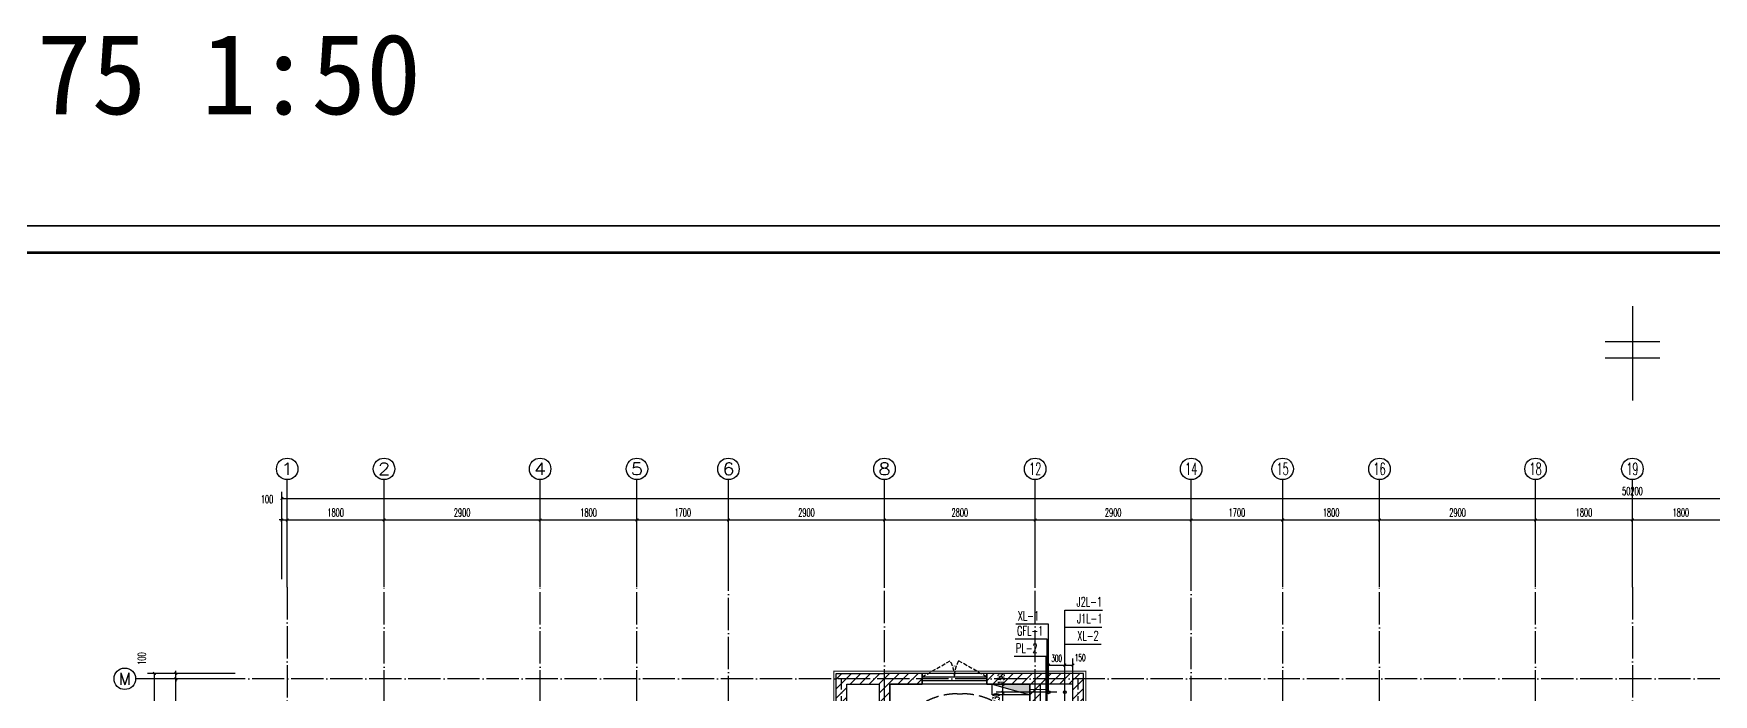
# Model space of a CAD drawing. Extents: x 27938 to 1507990, y 110129 to 923079.
# Drawn here: x 1196550 to 1227769, y 593083 to 605370 of the extents above; entities that cross this region are included whole.
import ezdxf
from ezdxf.enums import TextEntityAlignment as Align

# ---------------------------------------------------------------- set-up
doc = ezdxf.new("R2010")
doc.units = 0
doc.header["$LTSCALE"] = 1000
doc.header["$MEASUREMENT"] = 0
doc.linetypes.add('DASH', pattern=[0.35, 0.25, -0.1])
doc.linetypes.add('DOTE', pattern=[2.42, 2, -0.2, 0.02, -0.2])
for name, color, linetype in [('----建筑底图', 8, 'Continuous'), ('AXIS', 3, 'Continuous'), ('AXIS_TEXT', 7, 'Continuous'), ('DIM_不分区消火栓', 1, 'Continuous'), ('DIM_管井排水', 5, 'Continuous'), ('DIM_给水', 3, 'Continuous'), ('DIM_餐饮排水', 31, 'Continuous'), ('DOTE', 1, 'Continuous'), ('EQUIP_消火栓', 7, 'Continuous'), ('PIPE-不分区消火栓', 1, 'TG_X'), ('PUB_HATCH', 8, 'Continuous'), ('STAIR', 2, 'Continuous'), ('TWT_TITLE', 7, 'Continuous'), ('VPIPE-不分区消火栓', 1, 'Continuous'), ('VPIPE-给水中', 72, 'J2'), ('WALL', 9, 'Continuous'), ('WINDOW', 4, 'Continuous'), ('WINDOW_TEXT', 7, 'Continuous'), ('图框', 140, 'Continuous')]:
    doc.layers.add(name, color=color, linetype=linetype)
doc.layers.add('S-L主梁线', color=4, linetype='DASH', plot=False)
doc.layers.add('yichutu', color=7, linetype='Continuous', true_color=0xffffff, plot=False)
doc.styles.add('_TCH_AXIS', font='COMPLEX', dxfattribs={"bigfont": 'GBCBIG'})
doc.styles.add('_TCH_DIM_T3', font='SIMPLEX.shx', dxfattribs={"width": 0.494118, "bigfont": 'GBCBIG.shx'})
doc.styles.add('_TCH_LABEL', font='simhei.ttf')
doc.styles.add('_TCH_WINDOW', font='SIMPLEX.shx', dxfattribs={"width": 0.7, "height": 3.5, "bigfont": 'GBCBIG.shx'})
doc.styles.add('_TWT_SERIAL', font='SIMPLEX', dxfattribs={"width": 0.8, "height": 3.5, "bigfont": 'HZTXT'})
doc.styles.add('COMPLEX', font='COMPLEX')
doc.styles.get("Standard").update_dxf_attribs({"font": 'gbenor.shx', "bigfont": 'gbcbig.shx'})
doc.styles.add('TG_LINETYPE', font='SIMPLEX', dxfattribs={"width": 0.8, "height": 3, "bigfont": 'HZTXT'})
doc.linetypes.add('J2', pattern='A,3,-0.2,["J2",Standard,S=0.25,R=0,X=-0.1,Y=-0.115],-0.35', length=3.55)
doc.linetypes.add('TG_X', pattern='A,2,-0.229,["X",TG_LINETYPE,S=0.1,R=0,X=-0.229,Y=-0.15],0', length=2.229)
doc.dimstyles.new('_TCH_ARCH&&50', dxfattribs={"dimtxt": 148.75, "dimasz": 50, "dimexe": 125, "dimexo": 150, "dimgap": 63.125, "dimtad": 1, "dimdec": 0, "dimzin": 0, "dimdsep": 46, "dimtxsty": '_TCH_DIM_T3', "dimblk": 'ARCHTICK', "dimcen": 0.09, "dimclrt": 4, "dimazin": 2, "dimtfac": 1, "dimtdec": 0, "dimtix": 1, "dimtmove": 2, "dimatfit": 3, "dimfxl": 100, "dimtolj": 1, "dimtzin": 0, "dimarcsym": 0})
doc.dimstyles.new('_TWT_ARCH&&50', dxfattribs={"dimtxt": 127.5, "dimasz": 50, "dimexe": 125, "dimexo": 150, "dimgap": 61.25, "dimtad": 1, "dimdec": 0, "dimzin": 0, "dimdsep": 46, "dimtxsty": '_TCH_DIM_T3', "dimblk": 'ARCHTICK', "dimcen": 0.09, "dimclrt": 7, "dimazin": 2, "dimtfac": 1, "dimtdec": 0, "dimtix": 1, "dimtmove": 2, "dimatfit": 3, "dimfxl": 1, "dimtolj": 1, "dimtzin": 0, "dimarcsym": 0})
pattern_1 = [(45, (0, 89.76), (-88.3884, 88.3884), [])]

# ---------------------------------------------------------------- blocks, each defined once
blk = doc.blocks.new('$TwtSys$00000434')
for p, q in [((-0.5, 0.5), (-0.5, -0.5)), ((-0.5, -0.5), (0.5, 0.5)), ((0.5, 0.5), (-0.5, 0.5)), ((0.5, -0.5), (0.5, 0.5)), ((-0.5, -0.5), (0.5, -0.5))]:
    blk.add_line(p, q)
blk.add_solid([(0.5, -0.5), (0.5, 0.5), (-0.5, -0.5)])
blk = doc.blocks.new('_ArchTick')
at = {"color": 0, "linetype": 'ByBlock', "const_width": 0.4}
blk.add_lwpolyline([(-0.5, -0.5), (0.5, 0.5)], dxfattribs=at)
blk = doc.blocks.new('*D1075')
at = {"layer": 'AXIS', "color": 0, "lineweight": -2}
for p, q in [((-25100, -11308), (-25100, -9683)), ((-25100, -9808), (25100, -9808)), ((25100, -11308), (25100, -9683))]:
    blk.add_line(p, q, dxfattribs=at)
at = {"layer": 'Defpoints', "color": 0}
for p in [(25100, -9808), (-25100, -11458), (25100, -11458)]:
    blk.add_point(p, dxfattribs=at)
at = {"layer": 'AXIS', "color": 0, "lineweight": -2, "xscale": 50, "yscale": 50, "zscale": 50, "rotation": 180}
blk.add_blockref('_ArchTick', (-25100, -9808), dxfattribs=at)
at = {"layer": 'AXIS', "color": 0, "lineweight": -2, "xscale": 50, "yscale": 50, "zscale": 50}
blk.add_blockref('_ArchTick', (25100, -9808), dxfattribs=at)
at = {"layer": 'AXIS', "color": 4, "insert": (0, -9671), "char_height": 148.8, "attachment_point": 5, "style": '_TCH_DIM_T3'}
blk.add_mtext('\\A1;50200', dxfattribs=at)
blk = doc.blocks.new('*D1076')
at = {"layer": 'AXIS', "color": 0, "lineweight": -2}
for p, q in [((-25100, -10208), (-25150, -10208)), ((-25100, -11308), (-25100, -10083)), ((-25100, -10208), (-25000, -10208)), ((-25000, -11308), (-25000, -10083)), ((-25000, -10208), (-24950, -10208))]:
    blk.add_line(p, q, dxfattribs=at)
at = {"layer": 'Defpoints', "color": 0}
for p in [(-25000, -10208), (-25100, -11458), (-25000, -11458)]:
    blk.add_point(p, dxfattribs=at)
at = {"layer": 'AXIS', "color": 0, "lineweight": -2, "xscale": 50, "yscale": 50, "zscale": 50}
blk.add_blockref('_ArchTick', (-25100, -10208), dxfattribs=at)
at = {"layer": 'AXIS', "color": 0, "lineweight": -2, "xscale": 50, "yscale": 50, "zscale": 50, "rotation": 180}
blk.add_blockref('_ArchTick', (-25000, -10208), dxfattribs=at)
at = {"layer": 'AXIS', "color": 4, "insert": (-25375, -9822), "char_height": 148.8, "attachment_point": 5, "style": '_TCH_DIM_T3'}
blk.add_mtext('\\A1;100', dxfattribs=at)
blk = doc.blocks.new('*D1077')
at = {"layer": 'AXIS', "color": 0, "lineweight": -2}
for p, q in [((-25000, -11308), (-25000, -10083)), ((-25000, -10208), (-23200, -10208)), ((-23200, -11308), (-23200, -10083))]:
    blk.add_line(p, q, dxfattribs=at)
at = {"layer": 'Defpoints', "color": 0}
for p in [(-23200, -10208), (-25000, -11458), (-23200, -11458)]:
    blk.add_point(p, dxfattribs=at)
at = {"layer": 'AXIS', "color": 0, "lineweight": -2, "xscale": 50, "yscale": 50, "zscale": 50, "rotation": 180}
blk.add_blockref('_ArchTick', (-25000, -10208), dxfattribs=at)
at = {"layer": 'AXIS', "color": 0, "lineweight": -2, "xscale": 50, "yscale": 50, "zscale": 50}
blk.add_blockref('_ArchTick', (-23200, -10208), dxfattribs=at)
at = {"layer": 'AXIS', "color": 4, "insert": (-24100, -10071), "char_height": 148.8, "attachment_point": 5, "style": '_TCH_DIM_T3'}
blk.add_mtext('\\A1;1800', dxfattribs=at)
blk = doc.blocks.new('*D1078')
at = {"layer": 'AXIS', "color": 0, "lineweight": -2}
for p, q in [((-23200, -11308), (-23200, -10083)), ((-23200, -10208), (-20300, -10208)), ((-20300, -11308), (-20300, -10083))]:
    blk.add_line(p, q, dxfattribs=at)
at = {"layer": 'Defpoints', "color": 0}
for p in [(-20300, -10208), (-23200, -11458), (-20300, -11458)]:
    blk.add_point(p, dxfattribs=at)
at = {"layer": 'AXIS', "color": 0, "lineweight": -2, "xscale": 50, "yscale": 50, "zscale": 50, "rotation": 180}
blk.add_blockref('_ArchTick', (-23200, -10208), dxfattribs=at)
at = {"layer": 'AXIS', "color": 0, "lineweight": -2, "xscale": 50, "yscale": 50, "zscale": 50}
blk.add_blockref('_ArchTick', (-20300, -10208), dxfattribs=at)
at = {"layer": 'AXIS', "color": 4, "insert": (-21750, -10071), "char_height": 148.8, "attachment_point": 5, "style": '_TCH_DIM_T3'}
blk.add_mtext('\\A1;2900', dxfattribs=at)
blk = doc.blocks.new('*D1079')
at = {"layer": 'AXIS', "color": 0, "lineweight": -2}
for p, q in [((-20300, -11308), (-20300, -10083)), ((-20300, -10208), (-18500, -10208)), ((-18500, -11308), (-18500, -10083))]:
    blk.add_line(p, q, dxfattribs=at)
at = {"layer": 'Defpoints', "color": 0}
for p in [(-18500, -10208), (-20300, -11458), (-18500, -11458)]:
    blk.add_point(p, dxfattribs=at)
at = {"layer": 'AXIS', "color": 0, "lineweight": -2, "xscale": 50, "yscale": 50, "zscale": 50, "rotation": 180}
blk.add_blockref('_ArchTick', (-20300, -10208), dxfattribs=at)
at = {"layer": 'AXIS', "color": 0, "lineweight": -2, "xscale": 50, "yscale": 50, "zscale": 50}
blk.add_blockref('_ArchTick', (-18500, -10208), dxfattribs=at)
at = {"layer": 'AXIS', "color": 4, "insert": (-19400, -10071), "char_height": 148.8, "attachment_point": 5, "style": '_TCH_DIM_T3'}
blk.add_mtext('\\A1;1800', dxfattribs=at)
blk = doc.blocks.new('*D1080')
at = {"layer": 'AXIS', "color": 0, "lineweight": -2}
for p, q in [((-18500, -11308), (-18500, -10083)), ((-18500, -10208), (-16800, -10208)), ((-16800, -11308), (-16800, -10083))]:
    blk.add_line(p, q, dxfattribs=at)
at = {"layer": 'Defpoints', "color": 0}
for p in [(-16800, -10208), (-18500, -11458), (-16800, -11458)]:
    blk.add_point(p, dxfattribs=at)
at = {"layer": 'AXIS', "color": 0, "lineweight": -2, "xscale": 50, "yscale": 50, "zscale": 50, "rotation": 180}
blk.add_blockref('_ArchTick', (-18500, -10208), dxfattribs=at)
at = {"layer": 'AXIS', "color": 0, "lineweight": -2, "xscale": 50, "yscale": 50, "zscale": 50}
blk.add_blockref('_ArchTick', (-16800, -10208), dxfattribs=at)
at = {"layer": 'AXIS', "color": 4, "insert": (-17650, -10071), "char_height": 148.8, "attachment_point": 5, "style": '_TCH_DIM_T3'}
blk.add_mtext('\\A1;1700', dxfattribs=at)
blk = doc.blocks.new('*D1081')
at = {"layer": 'AXIS', "color": 0, "lineweight": -2}
for p, q in [((-16800, -11308), (-16800, -10083)), ((-16800, -10208), (-13900, -10208)), ((-13900, -11308), (-13900, -10083))]:
    blk.add_line(p, q, dxfattribs=at)
at = {"layer": 'Defpoints', "color": 0}
for p in [(-13900, -10208), (-16800, -11458), (-13900, -11458)]:
    blk.add_point(p, dxfattribs=at)
at = {"layer": 'AXIS', "color": 0, "lineweight": -2, "xscale": 50, "yscale": 50, "zscale": 50, "rotation": 180}
blk.add_blockref('_ArchTick', (-16800, -10208), dxfattribs=at)
at = {"layer": 'AXIS', "color": 0, "lineweight": -2, "xscale": 50, "yscale": 50, "zscale": 50}
blk.add_blockref('_ArchTick', (-13900, -10208), dxfattribs=at)
at = {"layer": 'AXIS', "color": 4, "insert": (-15350, -10071), "char_height": 148.8, "attachment_point": 5, "style": '_TCH_DIM_T3'}
blk.add_mtext('\\A1;2900', dxfattribs=at)
blk = doc.blocks.new('*D1082')
at = {"layer": 'AXIS', "color": 0, "lineweight": -2}
for p, q in [((-13900, -11308), (-13900, -10083)), ((-13900, -10208), (-11100, -10208)), ((-11100, -11308), (-11100, -10083))]:
    blk.add_line(p, q, dxfattribs=at)
at = {"layer": 'Defpoints', "color": 0}
for p in [(-11100, -10208), (-13900, -11458), (-11100, -11458)]:
    blk.add_point(p, dxfattribs=at)
at = {"layer": 'AXIS', "color": 0, "lineweight": -2, "xscale": 50, "yscale": 50, "zscale": 50, "rotation": 180}
blk.add_blockref('_ArchTick', (-13900, -10208), dxfattribs=at)
at = {"layer": 'AXIS', "color": 0, "lineweight": -2, "xscale": 50, "yscale": 50, "zscale": 50}
blk.add_blockref('_ArchTick', (-11100, -10208), dxfattribs=at)
at = {"layer": 'AXIS', "color": 4, "insert": (-12500, -10071), "char_height": 148.8, "attachment_point": 5, "style": '_TCH_DIM_T3'}
blk.add_mtext('\\A1;2800', dxfattribs=at)
blk = doc.blocks.new('*D1083')
at = {"layer": 'AXIS', "color": 0, "lineweight": -2}
for p, q in [((-11100, -11308), (-11100, -10083)), ((-11100, -10208), (-8200, -10208)), ((-8200, -11308), (-8200, -10083))]:
    blk.add_line(p, q, dxfattribs=at)
at = {"layer": 'Defpoints', "color": 0}
for p in [(-8200, -10208), (-11100, -11458), (-8200, -11458)]:
    blk.add_point(p, dxfattribs=at)
at = {"layer": 'AXIS', "color": 0, "lineweight": -2, "xscale": 50, "yscale": 50, "zscale": 50, "rotation": 180}
blk.add_blockref('_ArchTick', (-11100, -10208), dxfattribs=at)
at = {"layer": 'AXIS', "color": 0, "lineweight": -2, "xscale": 50, "yscale": 50, "zscale": 50}
blk.add_blockref('_ArchTick', (-8200, -10208), dxfattribs=at)
at = {"layer": 'AXIS', "color": 4, "insert": (-9650, -10071), "char_height": 148.8, "attachment_point": 5, "style": '_TCH_DIM_T3'}
blk.add_mtext('\\A1;2900', dxfattribs=at)
blk = doc.blocks.new('*D1084')
at = {"layer": 'AXIS', "color": 0, "lineweight": -2}
for p, q in [((-8200, -11308), (-8200, -10083)), ((-8200, -10208), (-6500, -10208)), ((-6500, -11308), (-6500, -10083))]:
    blk.add_line(p, q, dxfattribs=at)
at = {"layer": 'Defpoints', "color": 0}
for p in [(-6500, -10208), (-8200, -11458), (-6500, -11458)]:
    blk.add_point(p, dxfattribs=at)
at = {"layer": 'AXIS', "color": 0, "lineweight": -2, "xscale": 50, "yscale": 50, "zscale": 50, "rotation": 180}
blk.add_blockref('_ArchTick', (-8200, -10208), dxfattribs=at)
at = {"layer": 'AXIS', "color": 0, "lineweight": -2, "xscale": 50, "yscale": 50, "zscale": 50}
blk.add_blockref('_ArchTick', (-6500, -10208), dxfattribs=at)
at = {"layer": 'AXIS', "color": 4, "insert": (-7350, -10071), "char_height": 148.8, "attachment_point": 5, "style": '_TCH_DIM_T3'}
blk.add_mtext('\\A1;1700', dxfattribs=at)
blk = doc.blocks.new('*D1085')
at = {"layer": 'AXIS', "color": 0, "lineweight": -2}
for p, q in [((-6500, -11308), (-6500, -10083)), ((-6500, -10208), (-4700, -10208)), ((-4700, -11308), (-4700, -10083))]:
    blk.add_line(p, q, dxfattribs=at)
at = {"layer": 'Defpoints', "color": 0}
for p in [(-4700, -10208), (-6500, -11458), (-4700, -11458)]:
    blk.add_point(p, dxfattribs=at)
at = {"layer": 'AXIS', "color": 0, "lineweight": -2, "xscale": 50, "yscale": 50, "zscale": 50, "rotation": 180}
blk.add_blockref('_ArchTick', (-6500, -10208), dxfattribs=at)
at = {"layer": 'AXIS', "color": 0, "lineweight": -2, "xscale": 50, "yscale": 50, "zscale": 50}
blk.add_blockref('_ArchTick', (-4700, -10208), dxfattribs=at)
at = {"layer": 'AXIS', "color": 4, "insert": (-5600, -10071), "char_height": 148.8, "attachment_point": 5, "style": '_TCH_DIM_T3'}
blk.add_mtext('\\A1;1800', dxfattribs=at)
blk = doc.blocks.new('*D1086')
at = {"layer": 'AXIS', "color": 0, "lineweight": -2}
for p, q in [((-4700, -11308), (-4700, -10083)), ((-4700, -10208), (-1800, -10208)), ((-1800, -11308), (-1800, -10083))]:
    blk.add_line(p, q, dxfattribs=at)
at = {"layer": 'Defpoints', "color": 0}
for p in [(-1800, -10208), (-4700, -11458), (-1800, -11458)]:
    blk.add_point(p, dxfattribs=at)
at = {"layer": 'AXIS', "color": 0, "lineweight": -2, "xscale": 50, "yscale": 50, "zscale": 50, "rotation": 180}
blk.add_blockref('_ArchTick', (-4700, -10208), dxfattribs=at)
at = {"layer": 'AXIS', "color": 0, "lineweight": -2, "xscale": 50, "yscale": 50, "zscale": 50}
blk.add_blockref('_ArchTick', (-1800, -10208), dxfattribs=at)
at = {"layer": 'AXIS', "color": 4, "insert": (-3250, -10071), "char_height": 148.8, "attachment_point": 5, "style": '_TCH_DIM_T3'}
blk.add_mtext('\\A1;2900', dxfattribs=at)
blk = doc.blocks.new('*D1087')
at = {"layer": 'AXIS', "color": 0, "lineweight": -2}
for p, q in [((-1800, -11308), (-1800, -10083)), ((-1800, -10208), (0, -10208)), ((0, -11308), (0, -10083))]:
    blk.add_line(p, q, dxfattribs=at)
at = {"layer": 'Defpoints', "color": 0}
for p in [(0, -10208), (-1800, -11458), (0, -11458)]:
    blk.add_point(p, dxfattribs=at)
at = {"layer": 'AXIS', "color": 0, "lineweight": -2, "xscale": 50, "yscale": 50, "zscale": 50, "rotation": 180}
blk.add_blockref('_ArchTick', (-1800, -10208), dxfattribs=at)
at = {"layer": 'AXIS', "color": 0, "lineweight": -2, "xscale": 50, "yscale": 50, "zscale": 50}
blk.add_blockref('_ArchTick', (0, -10208), dxfattribs=at)
at = {"layer": 'AXIS', "color": 4, "insert": (-900, -10071), "char_height": 148.8, "attachment_point": 5, "style": '_TCH_DIM_T3'}
blk.add_mtext('\\A1;1800', dxfattribs=at)
blk = doc.blocks.new('_AXISO')
blk.add_circle((0, 0), 0.5)
at = {"layer": 'AXIS_TEXT', "style": 'COMPLEX', "width": 1.041667}
blk.add_attdef('A', text='', height=0.56, dxfattribs=at).set_placement((-0.25, -0.28), (0.25, -0.28), align=Align.FIT)
blk = doc.blocks.new('*D1099')
at = {"layer": 'AXIS', "color": 0, "lineweight": -2}
for p, q in [((0, -11308), (0, -10083)), ((0, -10208), (1800, -10208)), ((1800, -11308), (1800, -10083))]:
    blk.add_line(p, q, dxfattribs=at)
at = {"layer": 'Defpoints', "color": 0}
for p in [(1800, -10208), (0, -11458), (1800, -11458)]:
    blk.add_point(p, dxfattribs=at)
at = {"layer": 'AXIS', "color": 0, "lineweight": -2, "xscale": 50, "yscale": 50, "zscale": 50, "rotation": 180}
blk.add_blockref('_ArchTick', (0, -10208), dxfattribs=at)
at = {"layer": 'AXIS', "color": 0, "lineweight": -2, "xscale": 50, "yscale": 50, "zscale": 50}
blk.add_blockref('_ArchTick', (1800, -10208), dxfattribs=at)
at = {"layer": 'AXIS', "color": 4, "insert": (900, -10071), "char_height": 148.8, "attachment_point": 5, "style": '_TCH_DIM_T3'}
blk.add_mtext('\\A1;1800', dxfattribs=at)
blk = doc.blocks.new('$WINLIB2D$00000001')
at = {"color": 0}
for points in [[(-0.5, 0.5), (-0.5, -0.5)], [(-0.5, 0.5), (0.5, 0.5)], [(0.5, -0.5), (0.5, 0.5)], [(0.5, 0.167), (-0.5, 0.167)], [(0.5, -0.167), (-0.5, -0.167)], [(-0.5, -0.5), (0.5, -0.5)]]:
    blk.add_lwpolyline(points, dxfattribs=at)
blk = doc.blocks.new('*D1104')
at = {"layer": 'AXIS', "color": 0, "lineweight": -2}
for p, q in [((-25969, -13060), (-27594, -13060)), ((-27469, -25960), (-27469, -13060)), ((-25969, -25960), (-27594, -25960))]:
    blk.add_line(p, q, dxfattribs=at)
at = {"layer": 'Defpoints', "color": 0}
for p in [(-27469, -13060), (-25819, -13060), (-25819, -25960)]:
    blk.add_point(p, dxfattribs=at)
at = {"layer": 'AXIS', "color": 0, "lineweight": -2, "xscale": 50, "yscale": 50, "zscale": 50}
for p, rotation in [((-27469, -13060), 90), ((-27469, -25960), 270)]:
    blk.add_blockref('_ArchTick', p, dxfattribs=dict(at, rotation=rotation))
at = {"layer": 'AXIS', "color": 4, "insert": (-27606, -19510), "char_height": 148.8, "attachment_point": 5, "rotation": 90, "style": '_TCH_DIM_T3'}
blk.add_mtext('\\A1;12900', dxfattribs=at)
blk = doc.blocks.new('*D1116')
at = {"layer": 'AXIS', "color": 0, "lineweight": -2}
for p, q in [((-25969, -13160), (-27194, -13160)), ((-27069, -14810), (-27069, -13160)), ((-25969, -14810), (-27194, -14810))]:
    blk.add_line(p, q, dxfattribs=at)
at = {"layer": 'Defpoints', "color": 0}
for p in [(-27069, -13160), (-25819, -13160), (-25819, -14810)]:
    blk.add_point(p, dxfattribs=at)
at = {"layer": 'AXIS', "color": 0, "lineweight": -2, "xscale": 50, "yscale": 50, "zscale": 50}
for p, rotation in [((-27069, -13160), 90), ((-27069, -14810), 270)]:
    blk.add_blockref('_ArchTick', p, dxfattribs=dict(at, rotation=rotation))
at = {"layer": 'AXIS', "color": 4, "insert": (-27206, -13985), "char_height": 148.8, "attachment_point": 5, "rotation": 90, "style": '_TCH_DIM_T3'}
blk.add_mtext('\\A1;1650', dxfattribs=at)
blk = doc.blocks.new('*D1117')
at = {"layer": 'AXIS', "color": 0, "lineweight": -2}
for p, q in [((-25969, -13060), (-27194, -13060)), ((-27069, -13060), (-27069, -13010)), ((-27069, -13160), (-27069, -13060)), ((-25969, -13160), (-27194, -13160)), ((-27069, -13160), (-27069, -13210))]:
    blk.add_line(p, q, dxfattribs=at)
at = {"layer": 'Defpoints', "color": 0}
for p in [(-27069, -13060), (-25819, -13060), (-25819, -13160)]:
    blk.add_point(p, dxfattribs=at)
at = {"layer": 'AXIS', "color": 0, "lineweight": -2, "xscale": 50, "yscale": 50, "zscale": 50}
for p, rotation in [((-27069, -13060), 270), ((-27069, -13160), 90)]:
    blk.add_blockref('_ArchTick', p, dxfattribs=dict(at, rotation=rotation))
at = {"layer": 'AXIS', "color": 4, "insert": (-27704, -12785), "char_height": 148.8, "attachment_point": 5, "rotation": 90, "style": '_TCH_DIM_T3'}
blk.add_mtext('\\A1;100', dxfattribs=at)
blk = doc.blocks.new('A$C63B2058D')
at = {"layer": 'S-L主梁线', "color": 0, "linetype": 'ByBlock', "lineweight": 18}
for p, q in [((-1150, 7750), (-1150, 6100)), ((-250, 7750), (-1150, 7750)), ((2549, 7750), (-250, 7750)), ((3450, 7750), (2549, 7750)), ((3450, 6100), (3450, 7750)), ((-1150, 6100), (-2650, 6100)), ((4950, 6100), (3450, 6100)), ((-9650, 5300), (-9650, 4300)), ((-6650, 5300), (-9650, 5300)), ((-4850, 5300), (-6650, 5300)), ((-6550, 5100), (-4950, 5100)), ((-6550, 4300), (-6550, 5100)), ((-4950, 5100), (-4950, 4300)), ((-3250, 5300), (-4850, 5300)), ((7150, 5300), (5550, 5300)), ((8950, 5300), (7150, 5300)), ((7250, 5100), (8850, 5100)), ((7250, 4300), (7250, 5100)), ((8850, 5100), (8850, 4300)), ((11950, 5300), (8950, 5300)), ((11950, 4300), (11950, 5300)), ((15350, 5300), (15350, 4300)), ((-9950, 4300), (-10850, 4300)), ((-5300, 4300), (-6200, 4300)), ((8500, 4300), (7600, 4300)), ((13650, 4300), (12250, 4300)), ((15050, 4300), (13650, 4300)), ((-9650, 3450), (-9650, 1500)), ((-11450, 1300), (-11450, -1550)), ((-9650, 1500), (-10550, 1500)), ((1150, 0), (200, 0)), ((2100, 0), (1150, 0)), ((-11450, -3200), (-11450, -3800)), ((-8750, -3200), (-8750, -5000)), ((11050, -5000), (11050, -3200)), ((-11450, -3800), (-8750, -3800)), ((-8750, -5000), (-7850, -5000)), ((-7850, -5000), (10150, -5000)), ((10150, -5000), (11050, -5000))]:
    blk.add_line(p, q, dxfattribs=at)
at = {"layer": 'S-L主梁线', "color": 0, "linetype": 'DASH', "lineweight": 18}
for p, q in [((-950, 6100), (-950, 7550)), ((-950, 7550), (-350, 7550)), ((-350, 7550), (-350, 6350)), ((-150, 7550), (2450, 7550)), ((-150, 6350), (-150, 7550)), ((2450, 7550), (2450, 6350)), ((2450, 7550), (2450, 6350)), ((2650, 7550), (3250, 7550)), ((2650, 7550), (2650, 6350)), ((3250, 7550), (3250, 6100)), ((2450, 6350), (-150, 6350)), ((-750, 6100), (-950, 6100)), ((-150, 6150), (2450, 6150)), ((-2650, 5900), (-750, 5900)), ((3050, 5900), (4950, 5900)), ((-9450, 5100), (-6750, 5100)), ((-9450, 4300), (-9450, 5100)), ((-6750, 5100), (-6750, 4300)), ((-4750, 5100), (-3250, 5100)), ((-4750, 4300), (-4750, 5100)), ((5550, 5100), (7050, 5100)), ((7050, 5100), (7050, 4300)), ((9050, 5100), (11750, 5100)), ((9050, 4300), (9050, 5100)), ((11750, 5100), (11750, 4300)), ((-350, 4700), (-350, 4000)), ((-150, 4000), (-150, 4700)), ((2450, 4700), (2450, 4000)), ((2650, 4000), (2650, 4700)), ((-10850, 4100), (-9950, 4100)), ((-6200, 4100), (-5300, 4100)), ((7600, 4100), (8500, 4100)), ((12250, 4100), (13550, 4100)), ((13550, 4100), (13550, 1500)), ((13750, 4100), (15050, 4100)), ((13750, 1500), (13750, 4100)), ((-9450, 1500), (-9450, 3450)), ((-2150, 3500), (-2150, 1500)), ((-1950, 1400), (-1950, 3500)), ((-650, 3500), (-650, 2100)), ((-450, 2100), (-450, 3500)), ((2450, 3700), (-150, 3700)), ((-150, 3500), (2450, 3500)), ((2750, 3500), (2750, 2100)), ((2950, 2100), (2950, 3500)), ((4250, 3500), (4250, 1400)), ((4450, 1500), (4450, 3500)), ((-4950, 3300), (-4950, 1500)), ((-4750, 1500), (-4750, 3300)), ((7050, 3300), (7050, 1500)), ((7250, 1500), (7250, 3300)), ((2300, 2100), (0, 2100)), ((0, 1900), (2300, 1900)), ((-11250, -1550), (-11250, 1300)), ((-10550, 1300), (-9550, 1300)), ((-9550, 1300), (-7950, 1300)), ((-7850, 1500), (-9450, 1500)), ((-7950, 1300), (-7950, -1550)), ((-6750, 1500), (-7850, 1500)), ((-7750, 1300), (-6750, 1300)), ((-7750, -1550), (-7750, 1300)), ((-4950, 1500), (-6550, 1500)), ((-6550, 1300), (-4850, 1300)), ((-4850, 1300), (-2150, 1300)), ((-2150, 1500), (-4750, 1500)), ((-2150, 1300), (-2150, 0)), ((-1950, 0), (-1950, 1400)), ((4250, 1400), (4250, 0)), ((7050, 1500), (4450, 1500)), ((4450, 1300), (7150, 1300)), ((4450, 0), (4450, 1300)), ((7150, 1300), (8850, 1300)), ((8850, 1500), (7250, 1500)), ((10150, 1500), (9050, 1500)), ((9050, 1300), (10050, 1300)), ((10050, 1300), (10050, -1550)), ((11750, 1500), (10150, 1500)), ((10250, 1300), (11750, 1300)), ((10250, -1550), (10250, 1300)), ((13550, 1500), (11950, 1500)), ((11950, 1300), (13550, 1300)), ((13550, 1300), (13550, -3000)), ((15350, 1500), (13750, 1500)), ((13750, -3000), (13750, 1300)), ((13750, 1300), (15350, 1300)), ((-200, 0), (-1950, 0)), ((4250, 0), (2500, 0)), ((-1950, -200), (-200, -200)), ((200, -200), (1050, -200)), ((1050, -200), (1050, -4200)), ((1250, -4200), (1250, -200)), ((1250, -200), (2100, -200)), ((2500, -200), (4250, -200)), ((-2150, -1200), (-2150, -2750)), ((-1950, -2750), (-1950, -1200)), ((4250, -1200), (4250, -2750)), ((4450, -2750), (4450, -1200)), ((-8750, -3000), (-11250, -3000)), ((13550, -3000), (11050, -3000)), ((-11250, -3200), (-8750, -3200)), ((-11250, -3600), (-11250, -3200)), ((-8550, -4800), (-8550, -3200)), ((-7950, -3200), (-7950, -4800)), ((-7750, -4800), (-7750, -3200)), ((10050, -3200), (10050, -4800)), ((10250, -4800), (10250, -3200)), ((10850, -3200), (10850, -4800)), ((11050, -3200), (13650, -3200)), ((-8750, -3600), (-11250, -3600)), ((1050, -4200), (-1400, -4200)), ((3700, -4200), (1250, -4200)), ((-2150, -4400), (-2150, -4800)), ((-1950, -4800), (-1950, -4400)), ((-1400, -4400), (1150, -4400)), ((1150, -4400), (3700, -4400)), ((4250, -4400), (4250, -4800)), ((4450, -4800), (4450, -4400)), ((-7950, -4800), (-8550, -4800)), ((-2150, -4800), (-7750, -4800)), ((4250, -4800), (-1950, -4800)), ((10050, -4800), (4450, -4800)), ((10850, -4800), (10250, -4800))]:
    blk.add_line(p, q, dxfattribs=at)
blk = doc.blocks.new('*D466')
at = {"layer": 'Defpoints', "color": 0}
for p in [(1215714, 593628), (1215414, 593124), (1215714, 593124)]:
    blk.add_point(p, dxfattribs=at)
at = {"layer": 'DIM_给水', "color": 0, "lineweight": -2}
for p, q in [((1215414, 593274), (1215414, 593753)), ((1215414, 593628), (1215714, 593628)), ((1215714, 593274), (1215714, 593753))]:
    blk.add_line(p, q, dxfattribs=at)
at = {"layer": 'DIM_给水', "color": 0, "lineweight": -2, "xscale": 50, "yscale": 50, "zscale": 50, "rotation": 180}
blk.add_blockref('_ArchTick', (1215414, 593628), dxfattribs=at)
at = {"layer": 'DIM_给水', "color": 0, "lineweight": -2, "xscale": 50, "yscale": 50, "zscale": 50}
blk.add_blockref('_ArchTick', (1215714, 593628), dxfattribs=at)
at = {"layer": 'DIM_给水', "color": 7, "insert": (1215564, 593753), "char_height": 127.5, "attachment_point": 5, "style": '_TCH_DIM_T3'}
blk.add_mtext('\\A1;300', dxfattribs=at)
blk = doc.blocks.new('*D467')
at = {"layer": 'Defpoints', "color": 0}
for p in [(1215864, 593628), (1215714, 593124), (1215864, 593124)]:
    blk.add_point(p, dxfattribs=at)
at = {"layer": 'DIM_给水', "color": 0, "lineweight": -2}
for p, q in [((1215714, 593274), (1215714, 593753)), ((1215714, 593628), (1215864, 593628)), ((1215864, 593274), (1215864, 593753))]:
    blk.add_line(p, q, dxfattribs=at)
at = {"layer": 'DIM_给水', "color": 0, "lineweight": -2, "xscale": 50, "yscale": 50, "zscale": 50, "rotation": 180}
blk.add_blockref('_ArchTick', (1215714, 593628), dxfattribs=at)
at = {"layer": 'DIM_给水', "color": 0, "lineweight": -2, "xscale": 50, "yscale": 50, "zscale": 50}
blk.add_blockref('_ArchTick', (1215864, 593628), dxfattribs=at)
at = {"layer": 'DIM_给水', "color": 7, "insert": (1216001, 593765), "char_height": 127.5, "attachment_point": 5, "style": '_TCH_DIM_T3'}
blk.add_mtext('\\A1;150', dxfattribs=at)
blk = doc.blocks.new('*D471')
at = {"layer": 'Defpoints', "color": 0}
for p in [(1214564, 593124), (1215714, 593124), (1215714, 592894)]:
    blk.add_point(p, dxfattribs=at)
at = {"layer": 'DIM_给水', "color": 0, "lineweight": -2}
for p, q in [((1214564, 593124), (1214564, 593174)), ((1215564, 593124), (1214439, 593124)), ((1215564, 592894), (1214439, 592894)), ((1214564, 592894), (1214564, 593124)), ((1214564, 592894), (1214564, 592844))]:
    blk.add_line(p, q, dxfattribs=at)
at = {"layer": 'DIM_给水', "color": 0, "lineweight": -2, "xscale": 50, "yscale": 50, "zscale": 50}
for p, rotation in [((1214564, 593124), 270), ((1214564, 592894), 90)]:
    blk.add_blockref('_ArchTick', p, dxfattribs=dict(at, rotation=rotation))
at = {"layer": 'DIM_给水', "color": 7, "insert": (1214439, 593009), "char_height": 127.5, "attachment_point": 5, "rotation": 90, "style": '_TCH_DIM_T3'}
blk.add_mtext('\\A1;230', dxfattribs=at)
blk = doc.blocks.new('*D472')
at = {"layer": 'Defpoints', "color": 0}
for p in [(1214564, 593274), (1215714, 593274), (1215714, 593124)]:
    blk.add_point(p, dxfattribs=at)
at = {"layer": 'DIM_给水', "color": 0, "lineweight": -2}
for p, q in [((1215564, 593274), (1214439, 593274)), ((1214564, 593124), (1214564, 593274)), ((1215564, 593124), (1214439, 593124))]:
    blk.add_line(p, q, dxfattribs=at)
at = {"layer": 'DIM_给水', "color": 0, "lineweight": -2, "xscale": 50, "yscale": 50, "zscale": 50}
for p, rotation in [((1214564, 593274), 90), ((1214564, 593124), 270)]:
    blk.add_blockref('_ArchTick', p, dxfattribs=dict(at, rotation=rotation))
at = {"layer": 'DIM_给水', "color": 7, "insert": (1214533, 593374), "char_height": 127.5, "attachment_point": 5, "rotation": 90, "style": '_TCH_DIM_T3'}
blk.add_mtext('\\A1;150', dxfattribs=at)
blk = doc.blocks.new('A$C149A4CC3')
at = {"layer": 'PUB_HATCH'}
h = blk.add_hatch(dxfattribs=at)
h.set_pattern_fill('普通砖', color=256, scale=50, style=0)
h.set_pattern_definition(pattern_1)
h.paths.add_polyline_path([(-14800, -13060.1), (-14600, -13260.1), (-14000, -13260.1), (-13900, -13193.4), (-13900, -13060.1)])
h = blk.add_hatch(dxfattribs=at)
h.set_pattern_fill('普通砖', color=256, scale=50, style=0)
h.set_pattern_definition(pattern_1)
h.paths.add_polyline_path([(-14700, -14776.8), (-14600, -14710.1), (-14600, -13260.1), (-14800, -13060.1), (-14800, -14710.1)])
h = blk.add_hatch(dxfattribs=at)
h.set_pattern_fill('普通砖', color=256, scale=50, style=0)
h.set_pattern_definition(pattern_1)
h.paths.add_polyline_path([(-13800, -13260.1), (-13200, -13260.1), (-13200, -13060.1), (-13900, -13060.1), (-13900, -13193.4)])
h = blk.add_hatch(dxfattribs=at)
h.set_pattern_fill('普通砖', color=256, scale=50, style=0)
h.set_pattern_definition(pattern_1)
h.paths.add_polyline_path([(-11100, -13060.1), (-12000, -13060.1), (-12000, -13260.1), (-11200, -13260.1), (-11100, -13193.4)])
h = blk.add_hatch(dxfattribs=at)
h.set_pattern_fill('普通砖', color=256, scale=50, style=0)
h.set_pattern_definition(pattern_1)
h.paths.add_polyline_path([(-10400, -13260.1), (-10200, -13060.1), (-11100, -13060.1), (-11100, -13193.4), (-11000, -13260.1)])
h = blk.add_hatch(dxfattribs=at)
h.set_pattern_fill('普通砖', color=256, scale=50, style=0)
h.set_pattern_definition(pattern_1)
h.paths.add_polyline_path([(-10300, -14776.8), (-10200, -14710.1), (-10200, -13060.1), (-10400, -13260.1), (-10400, -14710.1)])
h = blk.add_hatch(dxfattribs=at)
h.set_pattern_fill('普通砖', color=256, scale=50, style=0)
h.set_pattern_definition(pattern_1)
h.paths.add_polyline_path([(-14000, -13260.1), (-14000, -13610.1), (-13800, -13610.1), (-13800, -13260.1), (-13900, -13193.4)])
h = blk.add_hatch(dxfattribs=at)
h.set_pattern_fill('普通砖', color=256, scale=50, style=0)
h.set_pattern_definition(pattern_1)
h.paths.add_polyline_path([(-11200, -13260.1), (-11200, -13610.1), (-11000, -13610.1), (-11000, -13260.1), (-11100, -13193.4)])
at = {"color": 8, "linetype": 'DASH', "ltscale": 0.8, "const_width": 20}
blk.add_lwpolyline([(-10160, -14670.1), (-10160, -13020.1), (-14840, -13020.1), (-14840, -14670.1)], dxfattribs=at)
at = {"layer": 'AXIS', "color": 8}
for p, q in [((-25000, -11458), (-25000, -9458)), ((-23200, -11458), (-23200, -9458)), ((-20300, -11458), (-20300, -9458)), ((-18500, -11458), (-18500, -9458)), ((-16800, -11458), (-16800, -9458)), ((-13900, -11458), (-13900, -9458)), ((-11100, -11458), (-11100, -9458)), ((-8200, -11458), (-8200, -9458)), ((-6500, -11458), (-6500, -9458)), ((-4700, -11458), (-4700, -9458)), ((-1800, -11458), (-1800, -9458)), ((0, -11458), (0, -9458)), ((-25818.8, -13160.1), (-27818.8, -13160.1))]:
    blk.add_line(p, q, dxfattribs=at)
at = {"layer": 'DOTE', "color": 169, "linetype": 'DOTE', "ltscale": 0.3}
for p, q in [((-25000, -11458), (-25000, -26899.5)), ((-23200, -19410.1), (-23200, -11458)), ((-20300, -19410.1), (-20300, -11458)), ((-18500, -19410.1), (-18500, -11458)), ((-16800, -16610.1), (-16800, -11458)), ((-13900, -17209.8), (-13900, -11458)), ((-11100, -17209.8), (-11100, -11458)), ((-8200, -16610.1), (-8200, -11458)), ((-6500, -19410.1), (-6500, -11458)), ((-4700, -19410.1), (-4700, -11458)), ((-1800, -19410.1), (-1800, -11458)), ((0, -11458), (0, -26899.5)), ((25039.9, -13160.1), (-25818.8, -13160.1)), ((-14700, -14810.1), (-14700, -13160.1)), ((-10300, -14810.1), (-10300, -13160.1))]:
    blk.add_line(p, q, dxfattribs=at)
at = {"layer": 'STAIR', "color": 8}
for p, q in [((-11200, -13260.1), (-13800, -13260.1)), ((-13800, -13260.1), (-13800, -14690.1)), ((-11200, -14690.1), (-11200, -13260.1))]:
    blk.add_line(p, q, dxfattribs=at)
at = {"layer": 'STAIR', "color": 8, "linetype": 'DASH'}
blk.add_lwpolyline([(-13800, -14690.1, -0.4142136), (-12550, -13440.1), (-12450, -13440.1, -0.4142136), (-11200, -14690.1)], format="xyb", dxfattribs=at)
at = {"layer": 'WALL', "color": 8}
for p, q in [((-14800, -13060.1), (-13900, -13060.1)), ((-14800, -14710.1), (-14800, -13060.1)), ((-13200, -13060.1), (-13900, -13060.1)), ((-13200, -13260.1), (-13200, -13060.1)), ((-11100, -13060.1), (-12000, -13060.1)), ((-12000, -13060.1), (-12000, -13260.1)), ((-10200, -13060.1), (-11100, -13060.1)), ((-10200, -14710.1), (-10200, -13060.1)), ((-14600, -13260.1), (-14000, -13260.1)), ((-14600, -14710.1), (-14600, -13260.1)), ((-14000, -13260.1), (-14000, -13610.1)), ((-13800, -13260.1), (-13200, -13260.1)), ((-13800, -13610.1), (-13800, -13260.1)), ((-12000, -13260.1), (-11200, -13260.1)), ((-11200, -13260.1), (-11200, -13610.1)), ((-10400, -13260.1), (-11000, -13260.1)), ((-11000, -13610.1), (-11000, -13260.1)), ((-10400, -14710.1), (-10400, -13260.1))]:
    blk.add_line(p, q, dxfattribs=at)
at = {"layer": 'WINDOW', "color": 8, "linetype": 'DASH', "ltscale": 0.3}
for points in [[(-13200, -13126.8), (-12680.4, -12826.8, -0.1316523), (-12600, -13126.8)], [(-12001.9, -13126.8), (-12521.5, -12826.8, 0.1316523), (-12601.9, -13126.8)]]:
    blk.add_lwpolyline(points, format="xyb", dxfattribs=at)
at = {"layer": 'AXIS', "color": 8}
ref = blk.add_blockref('_AXISO', (-25000, -9258), dxfattribs=dict(at, xscale=400, yscale=400, zscale=400))
ref.add_attrib('A', '1', dxfattribs={"layer": 'AXIS_TEXT', "color": 8, "ltscale": 0.5, "height": 226.3, "style": '_TCH_AXIS', "width": 2.333333}).set_placement((-25113.1, -9371.2), (-24886.9, -9371.2), align=Align.FIT)
ref = blk.add_blockref('_AXISO', (-23200, -9258), dxfattribs=dict(at, xscale=400, yscale=400, zscale=400))
ref.add_attrib('A', '2', dxfattribs={"layer": 'AXIS_TEXT', "color": 8, "ltscale": 0.5, "height": 226.3, "style": '_TCH_AXIS', "width": 1.5}).set_placement((-23313.1, -9371.2), (-23086.9, -9371.2), align=Align.FIT)
ref = blk.add_blockref('_AXISO', (-20300, -9258), dxfattribs=dict(at, xscale=400, yscale=400, zscale=400))
ref.add_attrib('A', '4', dxfattribs={"layer": 'AXIS_TEXT', "color": 8, "ltscale": 0.5, "height": 226.3, "style": '_TCH_AXIS', "width": 1.3125}).set_placement((-20413.1, -9371.2), (-20186.9, -9371.2), align=Align.FIT)
ref = blk.add_blockref('_AXISO', (-18500, -9258), dxfattribs=dict(at, xscale=400, yscale=400, zscale=400))
ref.add_attrib('A', '5', dxfattribs={"layer": 'AXIS_TEXT', "color": 8, "ltscale": 0.5, "height": 226.3, "style": '_TCH_AXIS', "width": 1.5}).set_placement((-18613.1, -9371.2), (-18386.9, -9371.2), align=Align.FIT)
ref = blk.add_blockref('_AXISO', (-16800, -9258), dxfattribs=dict(at, xscale=400, yscale=400, zscale=400))
ref.add_attrib('A', '6', dxfattribs={"layer": 'AXIS_TEXT', "color": 8, "ltscale": 0.5, "height": 226.3, "style": '_TCH_AXIS', "width": 1.5}).set_placement((-16913.1, -9371.2), (-16686.9, -9371.2), align=Align.FIT)
ref = blk.add_blockref('_AXISO', (-13900, -9258), dxfattribs=dict(at, xscale=400, yscale=400, zscale=400))
ref.add_attrib('A', '8', dxfattribs={"layer": 'AXIS_TEXT', "color": 8, "ltscale": 0.5, "height": 226.3, "style": '_TCH_AXIS', "width": 1.5}).set_placement((-14013.1, -9371.2), (-13786.9, -9371.2), align=Align.FIT)
ref = blk.add_blockref('_AXISO', (-11100, -9258), dxfattribs=dict(at, xscale=400, yscale=400, zscale=400))
ref.add_attrib('A', '12', dxfattribs={"layer": 'AXIS_TEXT', "color": 8, "ltscale": 0.5, "height": 226.27, "style": '_TCH_AXIS', "width": 0.724138}).set_placement((-11213.1, -9371.2), (-10986.9, -9371.2), align=Align.FIT)
ref = blk.add_blockref('_AXISO', (-8200, -9258), dxfattribs=dict(at, xscale=400, yscale=400, zscale=400))
ref.add_attrib('A', '14', dxfattribs={"layer": 'AXIS_TEXT', "color": 8, "ltscale": 0.5, "height": 226.27, "style": '_TCH_AXIS', "width": 0.677419}).set_placement((-8313.1, -9371.2), (-8086.9, -9371.2), align=Align.FIT)
ref = blk.add_blockref('_AXISO', (-6500, -9258), dxfattribs=dict(at, xscale=400, yscale=400, zscale=400))
ref.add_attrib('A', '15', dxfattribs={"layer": 'AXIS_TEXT', "color": 8, "ltscale": 0.5, "height": 226.27, "style": '_TCH_AXIS', "width": 0.724138}).set_placement((-6613.1, -9371.2), (-6386.9, -9371.2), align=Align.FIT)
ref = blk.add_blockref('_AXISO', (-4700, -9258), dxfattribs=dict(at, xscale=400, yscale=400, zscale=400))
ref.add_attrib('A', '16', dxfattribs={"layer": 'AXIS_TEXT', "color": 8, "ltscale": 0.5, "height": 226.27, "style": '_TCH_AXIS', "width": 0.724138}).set_placement((-4813.1, -9371.2), (-4586.9, -9371.2), align=Align.FIT)
ref = blk.add_blockref('_AXISO', (-1800, -9258), dxfattribs=dict(at, xscale=400, yscale=400, zscale=400))
ref.add_attrib('A', '18', dxfattribs={"layer": 'AXIS_TEXT', "color": 8, "ltscale": 0.5, "height": 226.27, "style": '_TCH_AXIS', "width": 0.724138}).set_placement((-1913.1, -9371.2), (-1686.9, -9371.2), align=Align.FIT)
ref = blk.add_blockref('_AXISO', (0, -9258), dxfattribs=dict(at, xscale=400, yscale=400, zscale=400))
ref.add_attrib('A', '19', dxfattribs={"layer": 'AXIS_TEXT', "color": 8, "ltscale": 0.5, "height": 226.27, "style": '_TCH_AXIS', "width": 0.724138}).set_placement((-113.1, -9371.2), (113.1, -9371.2), align=Align.FIT)
ref = blk.add_blockref('_AXISO', (-28018.8, -13160.1), dxfattribs=dict(at, xscale=400, yscale=400, zscale=400))
ref.add_attrib('A', 'M', dxfattribs={"layer": 'AXIS_TEXT', "color": 8, "ltscale": 0.5, "height": 226.3, "style": '_TCH_AXIS'}).set_placement((-28131.9, -13273.2), (-27905.6, -13273.2), align=Align.FIT)
at = {"layer": 'EQUIP_消火栓', "color": 8, "xscale": -700, "yscale": 200, "zscale": 700, "rotation": 180}
blk.add_blockref('$TwtSys$00000434', (-11550, -13360.1), dxfattribs=at)
at = {"layer": 'WINDOW', "color": 8}
ref = blk.add_blockref('$WINLIB2D$00000001', (-12600, -13160.1), dxfattribs=dict(at, xscale=-1200, yscale=-200, zscale=-1200))
ref.add_attrib('A', 'C1214', (-12604.4, -12924.7), dxfattribs={"layer": 'WINDOW_TEXT', "color": 8, "ltscale": 0.5, "height": 4.25, "style": '_TCH_WINDOW', "width": 0.494118})
at = {"layer": 'AXIS', "color": 8}
for p1, p2, distance, picture, middle in [((-25100, -11458), (25100, -11458), 1650, '*D1075', (0, -9670.5)), ((-25000, -11458), (-23200, -11458), 1250, '*D1077', (-24100, -10070.5)), ((-23200, -11458), (-20300, -11458), 1250, '*D1078', (-21750, -10070.5)), ((-20300, -11458), (-18500, -11458), 1250, '*D1079', (-19400, -10070.5)), ((-18500, -11458), (-16800, -11458), 1250, '*D1080', (-17650, -10070.5)), ((-16800, -11458), (-13900, -11458), 1250, '*D1081', (-15350, -10070.5)), ((-13900, -11458), (-11100, -11458), 1250, '*D1082', (-12500, -10070.5)), ((-11100, -11458), (-8200, -11458), 1250, '*D1083', (-9650, -10070.5)), ((-8200, -11458), (-6500, -11458), 1250, '*D1084', (-7350, -10070.5)), ((-6500, -11458), (-4700, -11458), 1250, '*D1085', (-5600, -10070.5)), ((-4700, -11458), (-1800, -11458), 1250, '*D1086', (-3250, -10070.5)), ((-1800, -11458), (0, -11458), 1250, '*D1087', (-900, -10070.5)), ((0, -11458), (1800, -11458), 1250, '*D1099', (900, -10070.5)), ((-25818.8, -25960.1), (-25818.8, -13060.1), 1650, '*D1104', (-27606.3, -19510.1)), ((-25818.8, -14810.1), (-25818.8, -13160.1), 1250, '*D1116', (-27206.3, -13985.1))]:
    dim = blk.add_aligned_dim(p1=p1, p2=p2, distance=distance, dimstyle='_TCH_ARCH&&50', dxfattribs=at)
    dim.commit()
    dim.dimension.update_dxf_attribs({"geometry": picture, "text_midpoint": middle})
for base, p1, p2, angle, picture, middle in [((-25000, -10208), (-25100, -11458), (-25000, -11458), 0, '*D1076', (-25375, -9821.5)), ((-27068.8, -13060.1), (-25818.8, -13160.1), (-25818.8, -13060.1), 90, '*D1117', (-27703.6, -12785.1))]:
    dim = blk.add_linear_dim(base=base, p1=p1, p2=p2, angle=angle, dimstyle='_TCH_ARCH&&50', dxfattribs=at)
    dim.commit()
    dim.dimension.update_dxf_attribs({"geometry": picture, "text_midpoint": middle, "dimtype": 129})

msp = doc.modelspace()

# ---------------------------------------------------------------- linework, layer by layer
for p, q in [((1226263.6, 600299.5), (1226263.6, 598548.5)), ((1226263.6, 600299.5), (1226263.6, 598548.5)), ((1225756.2, 599642.9), (1226771, 599642.9)), ((1225756.2, 599642.9), (1226771, 599642.9)), ((1225756.2, 599339.6), (1226771, 599339.6)), ((1225756.2, 599339.6), (1226771, 599339.6))]:
    msp.add_line(p, q)

# ---------------------------------------------------------------- block references
at = {"layer": '----建筑底图'}
msp.add_blockref('A$C149A4CC3', (1226263.6, 606534.1), dxfattribs=at)

# ---------------------------------------------------------------- texts
at = {"layer": 'yichutu', "color": 7, "true_color": 0xffffff, "style": '_TCH_LABEL'}
msp.add_text('A1+0.75 1:50', height=1500, dxfattribs=at).set_placement((1191505.4, 603869.7))

# ---------------------------------------------------------------- next in the draw order: hatches: boundary and pattern name
at = {"layer": 'PIPE-不分区消火栓'}
for points in [[(1215363.6, 593174), (1215363.6, 593185.2), (1215368.3, 593185.2)], [(1215363.6, 593174), (1215371.6, 593181.9), (1215368.3, 593185.2)]]:
    msp.add_hatch(color=256, dxfattribs=at).paths.add_polyline_path(points)

# ---------------------------------------------------------------- next in the draw order: linework, layer by layer
at = {"layer": 'DIM_不分区消火栓'}
for p, q in [((1215413.6, 594388.6), (1214805, 594388.6)), ((1215413.6, 593124), (1215413.6, 594388.6)), ((1215713.6, 591974), (1215713.6, 594016.3)), ((1215713.6, 594016.3), (1216391.8, 594016.3))]:
    msp.add_line(p, q, dxfattribs=at)
at = {"layer": 'DIM_管井排水'}
for p, q in [((1215388.6, 594108.3), (1214790.8, 594108.3)), ((1215388.6, 591949), (1215388.6, 594108.3))]:
    msp.add_line(p, q, dxfattribs=at)
at = {"layer": 'DIM_给水'}
for p, q in [((1215713.6, 593124), (1215713.6, 594647.4)), ((1215713.6, 594647.4), (1216415.1, 594647.4)), ((1215713.6, 592894), (1215713.6, 594336.4)), ((1215713.6, 594336.4), (1216401.7, 594336.4))]:
    msp.add_line(p, q, dxfattribs=at)
at = {"layer": 'DIM_餐饮排水'}
for p, q in [((1215368.8, 593787.7), (1214771.1, 593787.7)), ((1215368.8, 591519), (1215368.8, 593787.7))]:
    msp.add_line(p, q, dxfattribs=at)
at = {"layer": 'PIPE-不分区消火栓', "ltscale": 0.25, "const_width": 22.5}
for points in [[(1215063.6, 593174), (1215363.6, 593174)], [(1215363.6, 593174), (1215394.2, 593143.4)]]:
    msp.add_lwpolyline(points, dxfattribs=at)
at = {"layer": 'TWT_TITLE'}
msp.add_lwpolyline([(1189461.1, 572095.4), (1263011.1, 572095.4), (1263011.1, 601795.4), (1189461.1, 601795.4)], close=True, dxfattribs=at)
at = {"layer": 'TWT_TITLE', "const_width": 50}
msp.add_lwpolyline([(1190711.1, 572595.4), (1262511.1, 572595.4), (1262511.1, 601295.4), (1190711.1, 601295.4)], close=True, dxfattribs=at)
at = {"layer": 'VPIPE-不分区消火栓'}
msp.add_circle((1215413.6, 593124), 27.5, dxfattribs=at)
at = {"layer": 'VPIPE-给水中'}
msp.add_circle((1215713.6, 593124), 25, dxfattribs=at)
at = {"layer": '图框'}
msp.add_lwpolyline([(1189461.1, 601795.4), (1263011.1, 601795.4), (1263011.1, 572095.4), (1189461.1, 572095.4)], close=True, dxfattribs=at)
msp.add_lwpolyline([(1189461.1, 601795.4), (1263011.1, 601795.4), (1263011.1, 572095.4), (1189461.1, 572095.4)], close=True, dxfattribs=at)
at = {"layer": '图框', "const_width": 50}
msp.add_lwpolyline([(1262511.1, 572595.4), (1262511.1, 601295.4), (1190711.1, 601295.4), (1190711.1, 572595.4)], close=True, dxfattribs=at)

# ---------------------------------------------------------------- next in the draw order: block references
at = {"layer": 'S-L主梁线', "color": 225, "linetype": 'ByBlock', "lineweight": 18}
msp.add_blockref('A$C63B2058D', (1212613.6, 585724), dxfattribs=at)

# ---------------------------------------------------------------- next in the draw order: texts
at = {"layer": 'DIM_不分区消火栓', "color": 7, "style": '_TWT_SERIAL', "width": 0.64}
for s, p in [('XL-1', (1214840, 594458.6)), ('XL-2', (1215946.2, 594086.3))]:
    msp.add_text(s, height=175, dxfattribs=at).set_placement(p)
at = {"layer": 'DIM_管井排水', "color": 7, "style": '_TWT_SERIAL', "width": 0.64}
msp.add_text('GFL-1', height=175, dxfattribs=at).set_placement((1214825.8, 594178.3))
at = {"layer": 'DIM_给水', "color": 7, "style": '_TWT_SERIAL', "width": 0.64}
for s, p in [('J2L-1', (1215932.1, 594717.4)), ('J1L-1', (1215940.1, 594406.4))]:
    msp.add_text(s, height=175, dxfattribs=at).set_placement(p)
at = {"layer": 'DIM_餐饮排水', "color": 7, "style": '_TWT_SERIAL', "width": 0.64}
msp.add_text('PL-2', height=175, dxfattribs=at).set_placement((1214806.1, 593857.7))

# ---------------------------------------------------------------- next in the draw order: dimensions: what is measured, and where the dimension line sits
at = {"layer": 'DIM_给水'}
for p1, distance, picture, middle in [((1215413.6, 593124), 503.6, '*D466', (1215563.6, 593752.6)), ((1215713.6, 592894), 1149.5, '*D471', (1214439.1, 593009))]:
    dim = msp.add_aligned_dim(p1=p1, p2=(1215713.6, 593124), distance=distance, dimstyle='_TWT_ARCH&&50', dxfattribs=at)
    dim.commit()
    dim.dimension.update_dxf_attribs({"geometry": picture, "text_midpoint": middle})
for base, p2, angle, picture, middle in [((1215863.6, 593627.6), (1215863.6, 593124), 0, '*D467', (1216001.1, 593765.1)), ((1214564.1, 593274), (1215713.6, 593274), 90, '*D472', (1214533.4, 593374))]:
    dim = msp.add_linear_dim(base=base, p1=(1215713.6, 593124), p2=p2, angle=angle, dimstyle='_TWT_ARCH&&50', dxfattribs=at)
    dim.commit()
    dim.dimension.update_dxf_attribs({"geometry": picture, "text_midpoint": middle, "dimtype": 129})

doc.saveas('drawing.dxf')
